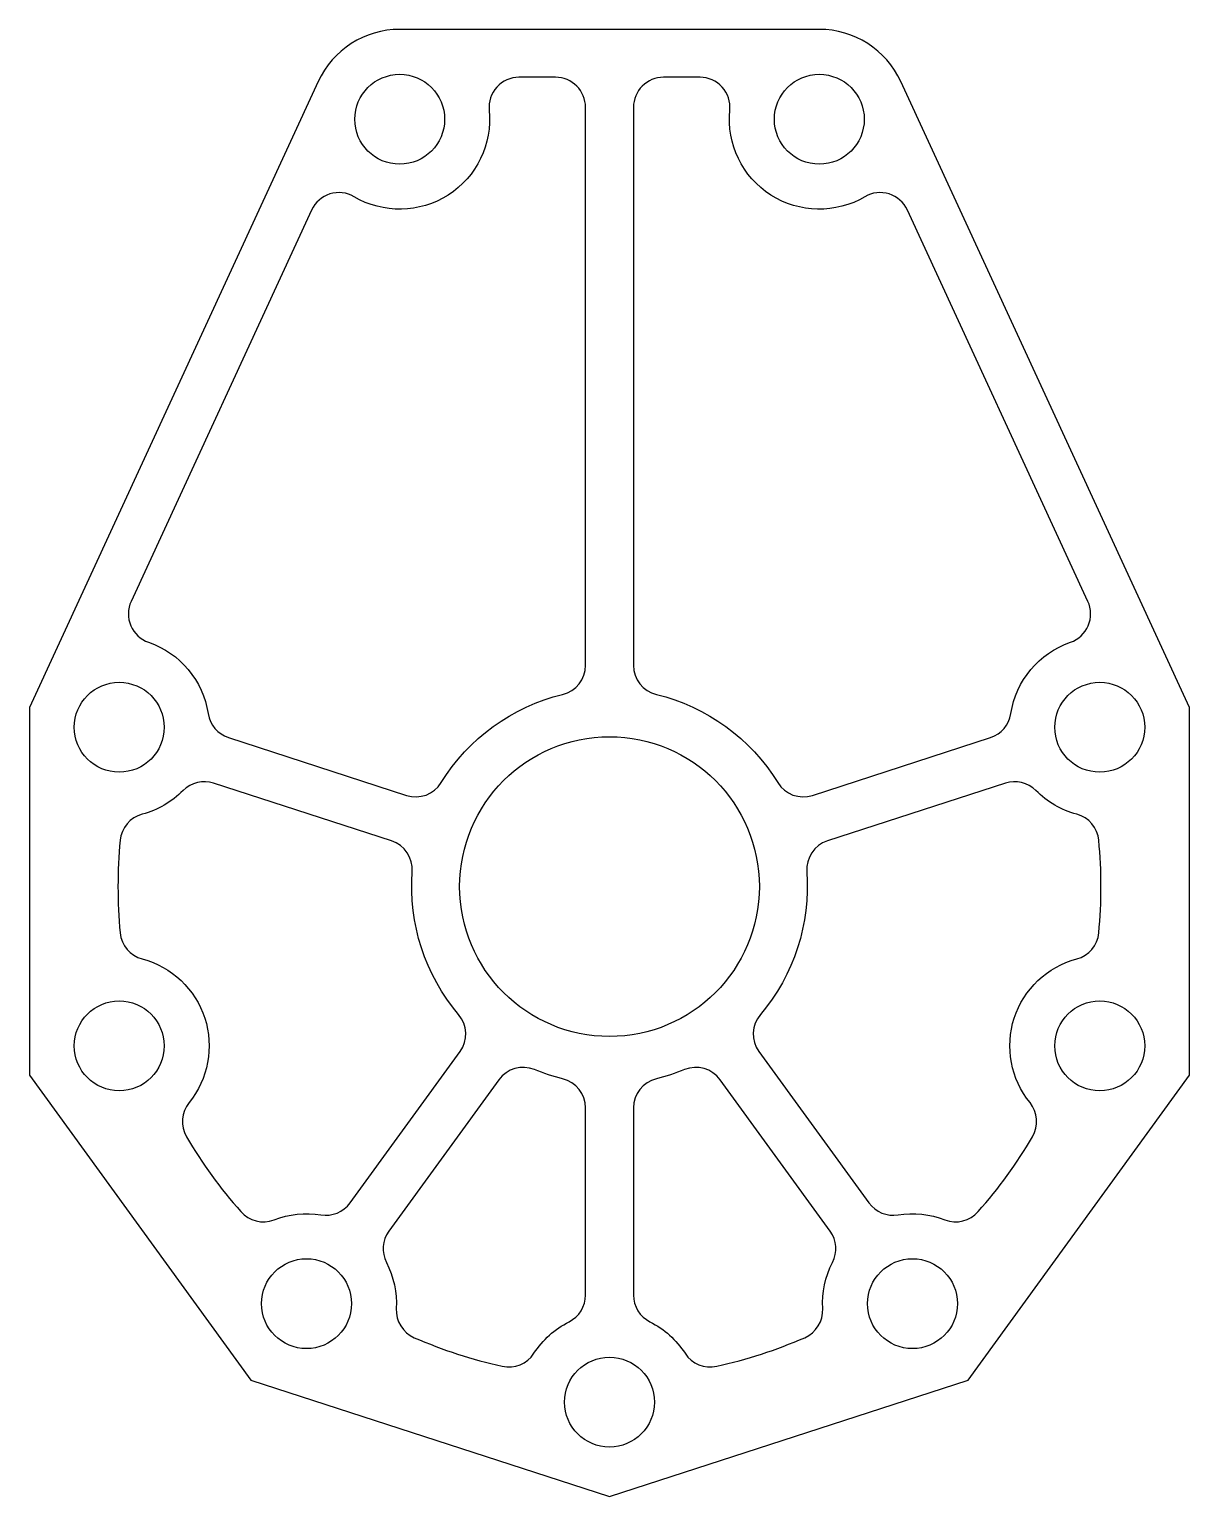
# Model space of a CAD drawing. Header units: metres. Extents: x 4683.7 to 4756.3, y -404.9 to -313.1.
import ezdxf

# ---------------------------------------------------------------- set-up
doc = ezdxf.new("R2010")
doc.units = ezdxf.units.M
doc.layers.get('0').update_dxf_attribs({"linetype": 'CONTINUOUS'})

msp = doc.modelspace()

# ---------------------------------------------------------------- linework, layer by layer
for points in [[(4706.83, -313.137, 0.292583), (4701.722, -316.405), (4683.658, -355.561), (4683.658, -378.555), (4697.522, -397.637), (4719.955, -404.926), (4742.387, -397.637), (4756.251, -378.555), (4756.251, -355.561), (4738.187, -316.405, 0.292583), (4733.08, -313.137)], [(4707.251, -361.057, 0.345791), (4709.426, -360.259, -0.197096), (4717.024, -354.739, 0.345791), (4718.455, -352.917), (4718.455, -318.012, 0.414214), (4716.58, -316.137), (4714.292, -316.137, 0.443866), (4712.427, -318.199, -0.614266), (4703.974, -323.608, 0.443866), (4701.32, -324.438), (4690.026, -348.92, 0.443866), (4691.117, -351.478, -0.278405), (4694.843, -355.941, 0.283237), (4696.117, -357.439)], [(4732.658, -361.057), (4743.793, -357.439, 0.283237), (4745.067, -355.941, -0.278405), (4748.793, -351.478, 0.443866), (4749.884, -348.92), (4738.589, -324.438, 0.443866), (4735.935, -323.608, -0.614266), (4727.483, -318.199, 0.443866), (4725.617, -316.137), (4723.33, -316.137, 0.414214), (4721.455, -318.012), (4721.455, -352.917, 0.345791), (4722.886, -354.739, -0.197096), (4730.484, -360.259, 0.345791)], [(4706.324, -363.91), (4695.19, -360.292, 0.283237), (4693.278, -360.755, -0.133368), (4690.727, -362.232, 0.314009), (4689.341, -363.868, 0.047152), (4689.341, -369.655, 0.314009), (4690.727, -371.291, -0.544427), (4693.647, -380.277, 0.314009), (4693.487, -382.415, 0.047152), (4696.889, -387.097, 0.314009), (4698.971, -387.606, -0.133368), (4701.904, -387.301, 0.283237), (4703.722, -386.552), (4710.604, -377.08, 0.345791), (4710.517, -374.766, -0.197096), (4707.615, -365.834, 0.345791)], [(4729.306, -377.08), (4736.188, -386.552, 0.283237), (4738.006, -387.301, -0.133368), (4740.939, -387.606, 0.314009), (4743.021, -387.097, 0.047152), (4746.422, -382.415, 0.314009), (4746.263, -380.277, -0.544427), (4749.183, -371.291, 0.314009), (4750.568, -369.655, 0.047152), (4750.568, -363.868, 0.314009), (4749.183, -362.232, -0.133368), (4746.631, -360.755, 0.283237), (4744.72, -360.292), (4733.585, -363.91, 0.345791), (4732.295, -365.834, -0.197096), (4729.393, -374.766, 0.345791)], [(4713.031, -378.844), (4706.149, -388.316, 0.283237), (4705.999, -390.276, -0.133368), (4706.615, -393.16, 0.314009), (4707.743, -394.983, 0.047152), (4713.246, -396.771, 0.314009), (4715.23, -395.959, -0.133368), (4717.424, -393.988, 0.283237), (4718.455, -392.314), (4718.455, -380.606, 0.345791), (4717.024, -378.785, -0.03754), (4715.259, -378.211, 0.345791)], [(4721.455, -380.606), (4721.455, -392.314, 0.283237), (4722.486, -393.988, -0.133368), (4724.679, -395.959, 0.314009), (4726.663, -396.771, 0.047152), (4732.167, -394.983, 0.314009), (4733.294, -393.16, -0.133368), (4733.91, -390.276, 0.283237), (4733.761, -388.316), (4726.879, -378.844, 0.345791), (4724.651, -378.211, -0.03754), (4722.886, -378.785, 0.345791)]]:
    msp.add_lwpolyline(points, format="xyb", close=True)
for centre, radius in [((4706.83, -318.762), 2.812), ((4733.08, -318.762), 2.812), ((4689.283, -356.796), 2.812), ((4750.626, -356.796), 2.812), ((4719.955, -366.762), 9.375), ((4689.283, -376.727), 2.812), ((4750.626, -376.727), 2.812), ((4700.999, -392.852), 2.812), ((4738.911, -392.852), 2.812), ((4719.955, -399.012), 2.812)]:
    msp.add_circle(centre, radius)

doc.saveas('drawing.dxf')
